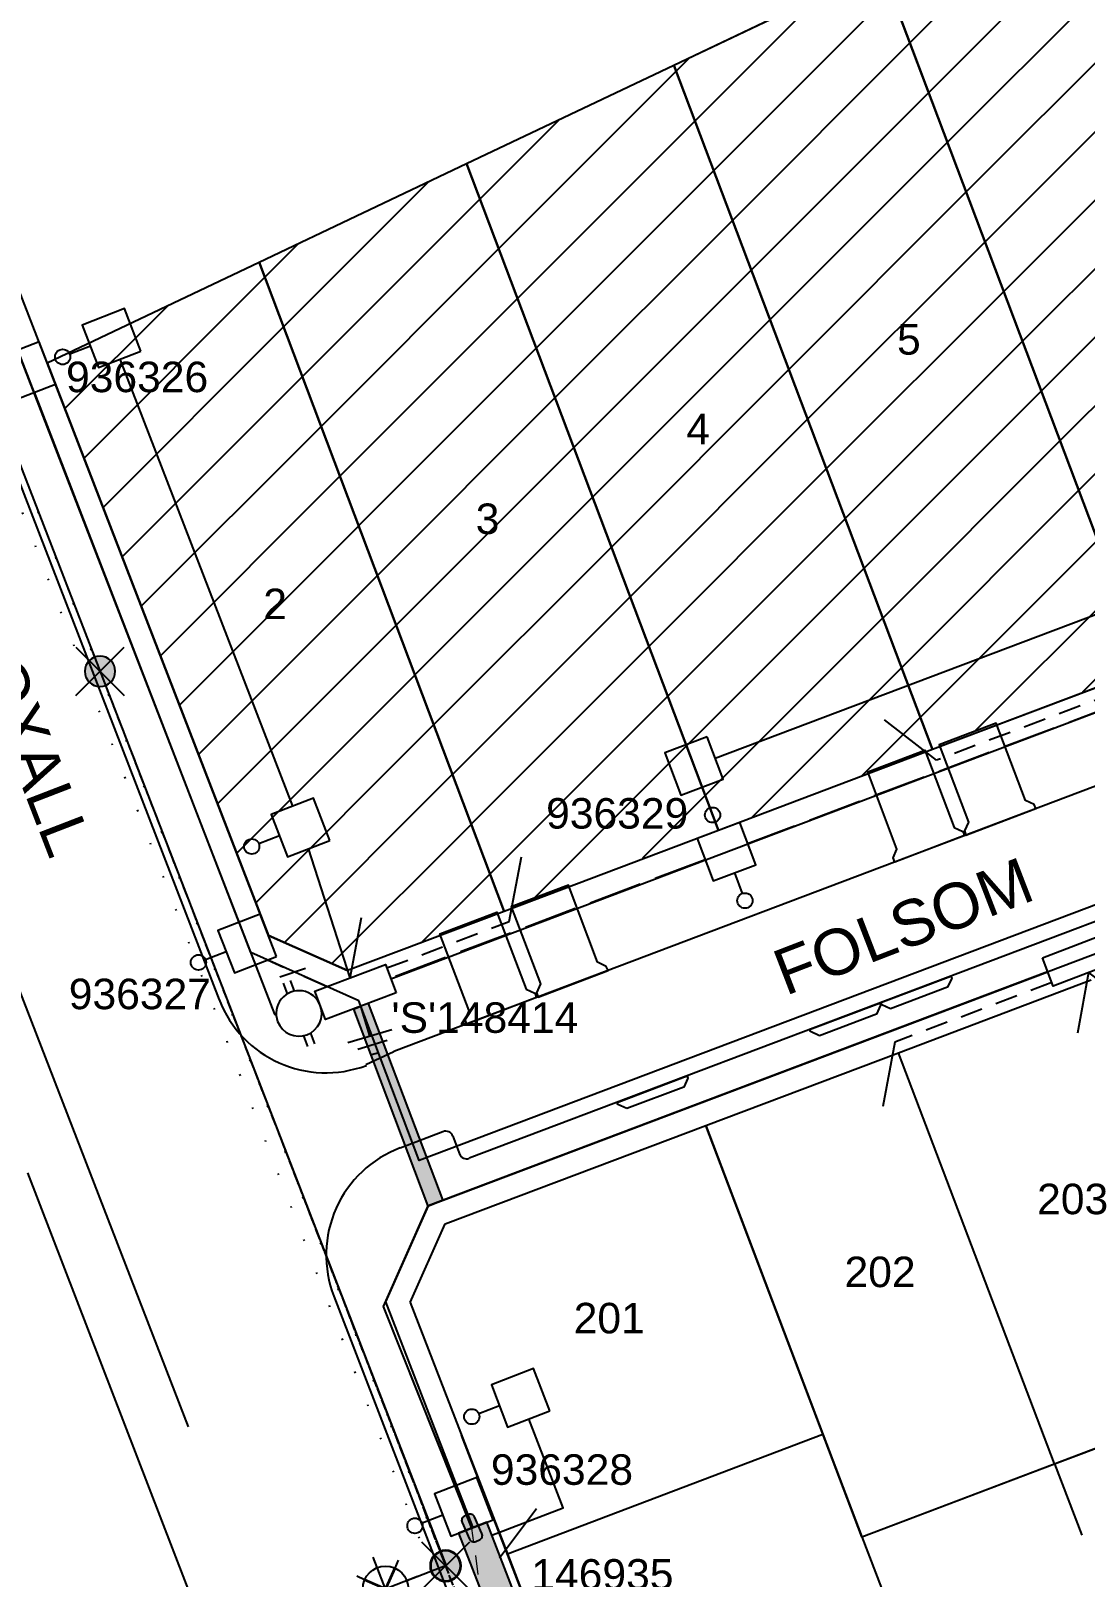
# Model space of a CAD drawing. Header units: metres. Extents: x 310835 to 311433, y 6270349 to 6270744.
# Drawn here: x 310911.2 to 310980.3, y 6270471.6 to 6270572.9 of the extents above; entities that cross this region are included whole.
import ezdxf
from ezdxf.enums import TextEntityAlignment as Align

# ---------------------------------------------------------------- set-up
doc = ezdxf.new("R2010")
doc.units = ezdxf.units.M
doc.header["$LTSCALE"] = 0.7
for name, pattern in [('Cable Exist OH', [1, 1, 0]), ('Cable Exist UG', [8.2, 4, -1.2, 1.8, -1.2]), ('Dash', [5, 3, -2]), ('DOT', [6.35, 0, -6.35]), ('IE Trench LV', [6.5, 5, -1.5])]:
    doc.linetypes.add(name, pattern=pattern)
doc.layers.get('0').update_dxf_attribs({"color": 6})
for name, color, linetype in [('_User Miscellaneous1', 3, 'Continuous'), ('_User Miscellaneous11', 7, 'Continuous'), ('_User Miscellaneous4', 7, 'Continuous'), ('_User Miscellaneous6', 7, 'Continuous'), ('_User Miscellaneous7', 150, 'Continuous'), ('_User Miscellaneous8', 7, 'Continuous'), ('_User_HV_Exist', 7, 'Continuous'), ('_User_LV_Exist', 7, 'Continuous'), ('Cadastre Developer_SP_NEW', 4, 'Continuous'), ('Cadastre Land Parcels_SP_EXT', 4, 'Continuous'), ('Cadastre Roads_SP_EXT', 4, 'Continuous'), ('Cadastre Roads_SP_NEW', 8, 'Continuous'), ('Duct_SP_NEW', 2, 'Continuous'), ('Equip_LV_NEW', 5, 'Continuous'), ('Equip_SP_HV_NEW', 7, 'Continuous'), ('Equip_SP_SL_EXT', 70, 'Continuous'), ('Mains_HV_NEW_U72', 2, 'Continuous'), ('Mains_LV_NEW_R6', 2, 'Continuous'), ('Mains_LV_NEW_T84', 2, 'Continuous'), ('Mains_SL_EXT', 70, 'Continuous'), ('OH_Details_SP_MISC', 6, 'Continuous'), ('Services_SP_NEW_UG', 2, 'Continuous'), ('SupportsUG_SP_LV_EXT', 7, 'Continuous'), ('SupportsUG_SP_LV_NEW', 2, 'Continuous'), ('SupportsUG_SP_LV_SL_NEW', 2, 'Continuous'), ('Trench_SP_NEW', 2, 'Continuous')]:
    doc.layers.add(name, color=color, linetype=linetype)
doc.layers.add('_User Miscellaneous12', color=7, linetype='Continuous', lineweight=35)
doc.layers.add('_User Miscellaneous5', color=7, linetype='Continuous', lineweight=35)
doc.layers.add('_User Notes', color=7, linetype='Continuous', plot=False)
doc.layers.add('Features_HIDE', color=1, linetype='Continuous', plot=False)
doc.styles.add('ARIAL', font='arial.ttf', dxfattribs={"height": 2})
doc.styles.add('iecARIAL', font='arial.ttf', dxfattribs={"height": 2})
doc.styles.add('POLE_LABEL', font='arial.ttf')
doc.styles.add('SL_LABEL', font='arial.ttf')
doc.styles.get("Standard").update_dxf_attribs({"font": 'arial.ttf'})
doc.styles.add('style1', font='iso3098b.shx')
doc.linetypes.add('Cable New UG', pattern='A,8,-1,["x",style1,S=3.5,R=0,X=0.35,Y=-1],-3.5', length=12.5)
doc.linetypes.add('Cable Z', pattern='A,8,-1,["Z",Standard,S=2.5,R=0,X=0.35,Y=-1.25],-3.5', length=12.5)
doc.linetypes.add('IE Trench HV', pattern='A,8,-2,["/",style1,S=2.5,R=0,X=0.1,Y=-1],-4.5', length=14.5)

# ---------------------------------------------------------------- blocks, each defined once
blk = doc.blocks.new('*U35')
at = {"lineweight": -3}
blk.add_lwpolyline([(-2.48, 2.49), (2.47, 2.49), (2.47, 0.51), (-2.48, 0.51)], close=True, dxfattribs=at)
for tag, flags, p in [('STREET_CODE', 9, (1.5, 3.5)), ('OWNED_BY', 9, (1.5, 3.3)), ('OPERATED_BY', 9, (1.5, 3.1)), ('STATE', 9, (1.5, 2.7)), ('SUPPORT_TYPE', 9, (1.5, 2.5)), ('MAINTAINED_BY', 9, (1.5, 2.9)), ('USAGE', 9, (1.5, 2.3)), ('LEGEND', 9, (1.5, 2.1)), ('SUBURB', 9, (1.5, 1.7)), ('STREETNAME', 9, (1.5, 1.5)), ('PARENT', 9, (1.5, 1.9)), ('LOCATION', 9, (1.5, 1.3)), ('NOTES', 9, (1.5, 1.1)), ('Z', 1, (1.5, 0.9))]:
    blk.add_attdef(tag, text='', height=0.2, dxfattribs=dict(flags=flags)).set_placement(p, align=Align.MIDDLE_LEFT)
at = {"layer": '_User Miscellaneous4', "style": 'ARIAL', "flags": 8}
blk.add_attdef('ASSET_NUM', text='', height=2, dxfattribs=at).set_placement((2, 5.5), align=Align.MIDDLE_LEFT)
blk = doc.blocks.new('*U41')
at = {"layer": 'Services_SP_NEW_UG', "color": 2, "flags": 128}
blk.add_lwpolyline([(11.09, 0.16), (13.03, 4.01)], dxfattribs=at)
at = {"layer": 'Services_SP_NEW_UG', "color": 2, "linetype": 'Dash', "ltscale": 0.7, "flags": 128}
blk.add_lwpolyline([(2.53, -0.55), (11.09, 0.16)], dxfattribs=at)
blk = doc.blocks.new('*U43')
at = {"layer": 'Services_SP_NEW_UG', "color": 2, "flags": 128}
blk.add_lwpolyline([(-15, -0.75), (-17.25, 2.93)], dxfattribs=at)
at = {"layer": 'Services_SP_NEW_UG', "color": 2, "linetype": 'Dash', "ltscale": 0.7, "flags": 128}
blk.add_lwpolyline([(-2.47, -0.75), (-15, -0.75)], dxfattribs=at)
blk = doc.blocks.new('A$C1B2C29DD')
at = {"layer": 'Services_SP_NEW_UG', "color": 2, "flags": 128}
for points in [[(0, 0), (-2.1, 3.44)], [(0, 0), (2.1, 3.44)]]:
    blk.add_lwpolyline(points, dxfattribs=at)
blk = doc.blocks.new('*U47')
at = {"layer": 'Services_SP_NEW_UG', "color": 2, "flags": 128}
blk.add_lwpolyline([(13.47, -0.75), (15.71, 2.93)], dxfattribs=at)
at = {"layer": 'Services_SP_NEW_UG', "color": 2, "linetype": 'Dash', "ltscale": 0.7, "flags": 128}
blk.add_lwpolyline([(2.47, -0.75), (13.47, -0.75)], dxfattribs=at)
blk = doc.blocks.new('*U36')
at = {"layer": '_User Miscellaneous7', "lineweight": -3}
blk.add_lwpolyline([(0, -3.03), (0, -1.58)], dxfattribs=at)
blk.add_lwpolyline([(-1.49, -6), (1.49, -6), (1.49, -3.03), (-1.49, -3.03)], close=True, dxfattribs=at)
blk.add_circle((0, -1.08), 0.5, dxfattribs=at)
at = {"layer": '_User Miscellaneous8', "color": 2, "lineweight": -3}
blk.add_lwpolyline([(-1.49, 0), (1.49, 0), (1.49, 2.97), (-1.49, 2.97)], close=True, dxfattribs=at)
at = {"style": 'POLE_LABEL', "flags": 9}
blk.add_attdef('STRUCTURE_PLANT_NUMBER', text='', height=0.2, dxfattribs=at).set_placement((1.64, 1.73), align=Align.MIDDLE_LEFT)
for tag, flags, p in [('STREET_CODE', 9, (1.64, 1.49)), ('OWNED_BY', 9, (1.64, 1.09)), ('COLUMN_TYPE', 9, (1.64, 1.29)), ('OPERATED_BY', 9, (1.64, 0.89)), ('STATE', 9, (1.64, 0.49)), ('MAINTAINED_BY', 9, (1.64, 0.69)), ('USAGE', 9, (1.64, 0.29)), ('LEGEND', 9, (1.64, 0.09)), ('SUBURB', 9, (1.64, -0.31)), ('STREETNAME', 9, (1.64, -0.51)), ('PARENT', 9, (1.64, -0.11)), ('LOCATION', 9, (1.64, -0.71)), ('NOTES', 9, (1.64, -0.91)), ('LABEL_ALIGNMENT', 9, (1.64, -1.11)), ('Z', 1, (1.64, -1.31))]:
    blk.add_attdef(tag, text='', height=0.2, dxfattribs=dict(flags=flags)).set_placement(p, align=Align.MIDDLE_LEFT)
at = {"layer": '_User Miscellaneous5', "style": 'ARIAL', "flags": 8}
blk.add_attdef('ASSET_NUM', text='', height=2, dxfattribs=at).set_placement((2, 3.49), align=Align.MIDDLE_LEFT)
blk = doc.blocks.new('*U49')
at = {"layer": '_User Miscellaneous8', "color": 2}
blk.add_line((0, 0), (0, 1.45), dxfattribs=at)
blk.add_circle((0, 1.95), 0.5, dxfattribs=at)
for tag, p, flags in [('Z', (0, 0), 1), ('OPERATED_BY', (0, -9.61), 9)]:
    blk.add_attdef(tag, p, '', height=0.2, dxfattribs=dict(flags=flags))
at = {"style": 'SL_LABEL', "flags": 9}
blk.add_attdef('STREET_CODE', text='', height=0.2, dxfattribs=at).set_placement((0, -0.2), align=Align.MIDDLE_LEFT)
at = {"flags": 9}
for tag, p in [('CONSTRUCTED_VOLTAGE', (0, -0.4)), ('CONTROL_TYPE', (0, -0.6)), ('LANTERN_PURPOSE', (0, -0.8)), ('LANTERN_TYPE', (0, -1)), ('OPERATING_VOLTAGE', (0, -1.4)), ('ORIENTATION', (0, -1.6)), ('OWNED_BY', (0, -1.8)), ('STATE', (0, -2)), ('NO_PHASES', (0, -1.2)), ('CEXIST', (0, -2.4)), ('CNEW', (0, -2.6)), ('CNUMBER', (0, -2.8)), ('CREMOVE', (0, -3)), ('USAGE', (0, -2.2)), ('CREPLACE', (0, -3.2)), ('LKINGHEIGHT', (0, -3.4)), ('LBRACKET', (0, -3.6)), ('LBRACKETVOCAB', (0, -3.8)), ('LCATEGORY', (0, -4)), ('LCHARGE1', (0, -4.2)), ('LCHARGE1PERCENT', (0, -4.4)), ('LCHARGE2', (0, -4.6)), ('LCHARGE2PERCENT', (0, -4.8)), ('LCHARGE3', (0, -5)), ('LCHARGE3PERCENT', (0, -5.2)), ('LEXIST', (0, -5.4)), ('LLAMP', (0, -5.6)), ('LLAMPVOCAB', (0, -5.8)), ('LMAST', (0, -6)), ('LMASTVOCAB', (0, -6.2)), ('LNEW', (0, -6.4)), ('LANTNUMBER', (0, -6.6)), ('LOUTREACH', (0, -7)), ('LOUTREACHVOCAB', (0, -7.2)), ('LRATECODE', (0, -7.4)), ('LREMOVE', (0, -7.6)), ('LREPLACE', (0, -7.8)), ('LTYPE', (0, -8)), ('LTYPEVOCAB', (0, -8.2)), ('SUBURB', (0, -8.6)), ('STREETNAME', (0, -8.8)), ('LEGEND', (0, -8.4)), ('LOCATION', (0, -9)), ('NOTES', (0, -9.2)), ('MAINTAINED_BY', (0, -9.86))]:
    blk.add_attdef(tag, text='', height=0.2, dxfattribs=at).set_placement(p, align=Align.MIDDLE_LEFT)
at = {"layer": '_User Notes', "style": 'SL_LABEL', "flags": 8}
blk.add_attdef('ASSET_NUM', text='', height=2.5, dxfattribs=at).set_placement((2, 2), align=Align.MIDDLE_LEFT)
at = {"layer": '_User Notes', "flags": 8}
blk.add_attdef('LNUMBER', text='', height=2.5, dxfattribs=at).set_placement((1.2, -2.8), align=Align.MIDDLE_LEFT)
blk = doc.blocks.new('*U61')
at = {"layer": '_User Miscellaneous7', "lineweight": -3}
blk.add_lwpolyline([(5.83, -3.03), (5.83, -1.58)], dxfattribs=at)
blk.add_lwpolyline([(4.35, -6), (7.32, -6), (7.32, -3.03), (4.35, -3.03)], close=True, dxfattribs=at)
blk.add_circle((5.83, -1.08), 0.5, dxfattribs=at)
at = {"layer": '_User Miscellaneous8', "color": 2, "lineweight": -3}
blk.add_lwpolyline([(-1.49, 0), (1.49, 0), (1.49, 2.97), (-1.49, 2.97)], close=True, dxfattribs=at)
at = {"style": 'POLE_LABEL', "flags": 9}
blk.add_attdef('STRUCTURE_PLANT_NUMBER', text='', height=0.2, dxfattribs=at).set_placement((1.64, 1.73), align=Align.MIDDLE_LEFT)
for tag, flags, p in [('STREET_CODE', 9, (1.64, 1.49)), ('OWNED_BY', 9, (1.64, 1.09)), ('COLUMN_TYPE', 9, (1.64, 1.29)), ('OPERATED_BY', 9, (1.64, 0.89)), ('STATE', 9, (1.64, 0.49)), ('MAINTAINED_BY', 9, (1.64, 0.69)), ('USAGE', 9, (1.64, 0.29)), ('LEGEND', 9, (1.64, 0.09)), ('SUBURB', 9, (1.64, -0.31)), ('STREETNAME', 9, (1.64, -0.51)), ('PARENT', 9, (1.64, -0.11)), ('LOCATION', 9, (1.64, -0.71)), ('NOTES', 9, (1.64, -0.91)), ('LABEL_ALIGNMENT', 9, (1.64, -1.11)), ('Z', 1, (1.64, -1.31))]:
    blk.add_attdef(tag, text='', height=0.2, dxfattribs=dict(flags=flags)).set_placement(p, align=Align.MIDDLE_LEFT)
at = {"layer": '_User Miscellaneous5', "style": 'ARIAL', "flags": 8}
blk.add_attdef('ASSET_NUM', text='', height=2, dxfattribs=at).set_placement((2, 3.49), align=Align.MIDDLE_LEFT)
blk = doc.blocks.new('*U85')
at = {"layer": '_User Miscellaneous7', "lineweight": -3}
blk.add_lwpolyline([(5.33, -3.08), (5.33, -1.63)], dxfattribs=at)
blk.add_lwpolyline([(3.84, -6.05), (6.81, -6.05), (6.81, -3.08), (3.84, -3.08)], close=True, dxfattribs=at)
blk.add_circle((5.33, -1.13), 0.5, dxfattribs=at)
at = {"layer": '_User Miscellaneous8', "color": 2, "lineweight": -3}
blk.add_lwpolyline([(-1.49, 0), (1.49, 0), (1.49, 2.97), (-1.49, 2.97)], close=True, dxfattribs=at)
at = {"style": 'POLE_LABEL', "flags": 9}
blk.add_attdef('STRUCTURE_PLANT_NUMBER', text='', height=0.2, dxfattribs=at).set_placement((1.64, 1.73), align=Align.MIDDLE_LEFT)
for tag, flags, p in [('STREET_CODE', 9, (1.64, 1.49)), ('OWNED_BY', 9, (1.64, 1.09)), ('COLUMN_TYPE', 9, (1.64, 1.29)), ('OPERATED_BY', 9, (1.64, 0.89)), ('STATE', 9, (1.64, 0.49)), ('MAINTAINED_BY', 9, (1.64, 0.69)), ('USAGE', 9, (1.64, 0.29)), ('LEGEND', 9, (1.64, 0.09)), ('SUBURB', 9, (1.64, -0.31)), ('STREETNAME', 9, (1.64, -0.51)), ('PARENT', 9, (1.64, -0.11)), ('LOCATION', 9, (1.64, -0.71)), ('NOTES', 9, (1.64, -0.91)), ('LABEL_ALIGNMENT', 9, (1.64, -1.11)), ('Z', 1, (1.64, -1.31))]:
    blk.add_attdef(tag, text='', height=0.2, dxfattribs=dict(flags=flags)).set_placement(p, align=Align.MIDDLE_LEFT)
at = {"layer": '_User Miscellaneous5', "style": 'ARIAL', "flags": 8}
blk.add_attdef('ASSET_NUM', text='', height=2, dxfattribs=at).set_placement((2, 3.49), align=Align.MIDDLE_LEFT)
blk = doc.blocks.new('*U138')
blk.add_wipeout([(-2.8, 0.72), (-2.89, 0.56), (-2.96, 0.38), (-3, 0.2), (-3.03, 0.02), (-3.03, -0.17), (-3.01, -0.36), (-2.96, -0.54), (-2.89, -0.71), (-2.8, -0.88), (-2.69, -1.03), (-2.56, -1.17), (-2.42, -1.29), (-2.26, -1.39), (-2.09, -1.47), (-1.91, -1.53), (-1.73, -1.56), (-1.54, -1.58), (-1.36, -1.57), (-1.17, -1.53), (-0.99, -1.47), (-0.82, -1.4), (-0.66, -1.3), (-0.52, -1.18), (-0.39, -1.04), (-0.28, -0.89), (-0.19, -0.72), (-0.12, -0.55), (-0.07, -0.37), (-0.05, -0.18), (-0.05, 0.01), (-0.07, 0.19), (-0.12, 0.37), (-0.18, 0.55), (-0.27, 0.71), (-0.38, 0.86), (-0.51, 1), (-0.66, 1.12), (-0.81, 1.22), (-0.98, 1.3), (-1.16, 1.36), (-1.35, 1.4), (-1.53, 1.41), (-1.72, 1.4), (-1.9, 1.37), (-2.08, 1.31), (-2.25, 1.23), (-2.41, 1.13), (-2.56, 1.01), (-2.69, 0.87)])
for p, q in [((-1.94, 1.36), (-2.02, 2.1)), ((-1.44, 1.41), (-1.52, 2.15)), ((-1.63, -1.57), (-1.55, -2.32)), ((-1.14, -1.52), (-1.06, -2.27))]:
    blk.add_line(p, q)
blk.add_lwpolyline([(-0.05, 0.07, 1), (-3.02, -0.24, 1)], format="xyb", close=True)
for tag, p, flags in [('ORIENTATION', (0, 0), 9), ('Z', (0, 0), 1), ('USAGE', (0, -0.2), 9), ('NOTES', (0, -0.4), 9)]:
    blk.add_attdef(tag, p, '', height=0.2, dxfattribs=dict(flags=flags))
blk = doc.blocks.new('Earth')
for p, q in [((0, -2.04), (0, 0)), ((-1.5, -2.04), (1.5, -2.04)), ((-1, -2.64), (1, -2.64)), ((-0.25, -3.24), (0.25, -3.24))]:
    blk.add_line(p, q)
blk = doc.blocks.new('HV_STJ_NEW')
blk.add_hatch(color=256).paths.add_polyline_path([(0.91, 0.13, 0.414214), (0.59, 0.45), (-0.59, 0.45, 0.414214), (-0.91, 0.13), (-0.91, -0.13, 0.414214), (-0.59, -0.45), (0.59, -0.45, 0.414214), (0.91, -0.13)])
blk.add_lwpolyline([(-0.91, 0.13), (-0.91, -0.13, 0.414214), (-0.59, -0.45), (0.59, -0.45, 0.414214), (0.91, -0.13), (0.91, 0.13, 0.414214), (0.59, 0.45), (-0.59, 0.45, 0.414214)], format="xyb", close=True)
for tag, flags, p in [('ORIENTATION', 9, (1.5, 0)), ('OWNED_BY', 9, (1.5, -0.8)), ('OPERATED_BY', 9, (1.5, -1)), ('USAGE', 9, (1.5, -0.2)), ('LEGEND', 9, (1.5, -0.4)), ('NOTES', 9, (1.5, -0.6)), ('TYPE', 9, (1.5, -1.4)), ('OPERATING_VOLTAGE', 9, (1.5, -1.6)), ('CONSTRUCTED_VOLTAGE', 9, (1.5, -1.8)), ('MAINTAINED_BY', 9, (1.5, -1.2)), ('NUMBER_OF_PHASES', 9, (1.5, -2)), ('Z', 1, (1.5, -2.2))]:
    blk.add_attdef(tag, text='', height=0.2, dxfattribs=dict(flags=flags)).set_placement(p, align=Align.MIDDLE_LEFT)
blk = doc.blocks.new('POLE_DEL')
h = blk.add_hatch(color=256)
edge = h.paths.add_edge_path()
edge.add_arc((0, 0), 1, 180, 360)
edge.add_arc((0, 0), 1, 0, 180)
blk.add_lwpolyline([(-1, 0, 1), (1, 0, 1)], format="xyb", close=True)
at = {"layer": '_User Miscellaneous11', "color": 2}
for p, q in [((-1.58, 1.58), (1.58, -1.58)), ((-1.58, -1.58), (1.58, 1.58))]:
    blk.add_line(p, q, dxfattribs=at)
for tag, height, flags, p in [('pNumber', 2.5, 8, (0, 2.07)), ('OWNED_BY', 0.2, 9, (0, -0.4)), ('SPECIAL_USE', 0.2, 9, (0, -0.6)), ('STATE', 0.2, 9, (0, -0.8)), ('USAGE', 0.2, 9, (0, -1)), ('cLV', 0.2, 9, (0, -1.2)), ('cHV', 0.2, 9, (0, -1.8)), ('hDepth', 0.2, 9, (0, -1.4)), ('hDia', 0.2, 9, (0, -1.6)), ('LBRACKET', 0.2, 9, (0, -2)), ('LExisting', 0.2, 9, (0, -2.2)), ('LANTNUMBER', 0.2, 9, (0, -2.4)), ('LOther', 0.2, 9, (0, -2.6)), ('LRemove', 0.2, 9, (0, -2.8)), ('LEGEND', 0.2, 9, (0, -3)), ('cLinedev', 0.2, 9, (0, -3.2)), ('pExisting', 0.2, 9, (0, -3.4)), ('PFNUMBER', 0.2, 9, (0, -3.6)), ('NEWPFNUMBER', 0.2, 9, (0, -3.8)), ('pFooting', 0.2, 9, (0, -4)), ('pNew', 0.2, 9, (0, -4.2)), ('pRelocate', 0.2, 9, (0, -4.6)), ('pRemove', 0.2, 9, (0, -4.8)), ('pReplace', 0.2, 9, (0, -5)), ('cspan', 0.2, 9, (0, -5.6)), ('SUBURB', 0.2, 9, (0, -5.8)), ('STREETNAME', 0.2, 9, (0, -6)), ('pStay', 0.2, 9, (0, -5.2)), ('pType', 0.2, 9, (0, -5.4)), ('LOCATION', 0.2, 9, (0, -6.2)), ('NOTES', 0.2, 9, (0, -6.4))]:
    blk.add_attdef(tag, text='', height=height, dxfattribs=dict(flags=flags)).set_placement(p, align=Align.MIDDLE_LEFT)
at = {"flags": 1}
blk.add_attdef('Z', (0, 0), '', height=0.2, dxfattribs=at)
at = {"style": 'POLE_LABEL', "flags": 9}
blk.add_attdef('STREET_CODE', text='', height=0.2, dxfattribs=at).set_placement((0, -0.2), align=Align.MIDDLE_LEFT)
at = {"layer": 'Features_HIDE', "style": 'POLE_LABEL', "flags": 8}
blk.add_attdef('ASSET_NUM', text='', height=2.5, dxfattribs=at).set_placement((2, 2), align=Align.MIDDLE_LEFT)
blk = doc.blocks.new('PILLAR_EXT')
blk.add_hatch(color=256).paths.add_polyline_path([(-2.475, 2.49), (-2.475, 0.51), (2.475, 0.51), (2.475, 2.49)])
blk.add_lwpolyline([(-2.475, 0.51), (2.475, 0.51), (2.475, 2.49), (-2.475, 2.49)], close=True)
for tag, p, flags in [('OWNED_BY', (0, 1.3), 9), ('STATE', (0, 1.1), 9), ('SUPPORT_TYPE', (0, 0.9), 9), ('USAGE', (0, 0.7), 9), ('LEGEND', (0, 0.5), 9), ('LOCATION', (0, 0.3), 9), ('NOTES', (0, 0.1), 9), ('PARENT', (0, -0.1), 9), ('STREETNAME', (0, -0.3), 9), ('SUBURB', (0, -0.5), 1)]:
    blk.add_attdef(tag, p, '', height=0.2, dxfattribs=dict(flags=flags))
at = {"layer": '_User Miscellaneous6', "style": 'ARIAL', "flags": 8}
blk.add_attdef('ASSET_NUM', text='', height=2, dxfattribs=at).set_placement((1.5, 7.5), align=Align.TOP_LEFT)
blk = doc.blocks.new('*U172')
for p, q in [((0, 1.97), (0, 6.47)), ((-1.06, 5.28), (-1.46, 5.68)), ((1.06, 5.28), (1.46, 5.68)), ((-2.25, 4.22), (2.25, 4.22)), ((-1.46, 2.76), (-1.06, 3.16)), ((1.46, 2.76), (1.06, 3.16)), ((0, 0), (0, 2.72)), ((0, 0), (0, 0))]:
    blk.add_line(p, q)
blk.add_circle((0, 4.22), 1.5)
at = {"layer": '_User Miscellaneous12'}
for p, q in [((1.06, 3.16), (-1.06, 5.28)), ((-1.06, 3.16), (1.06, 5.28))]:
    blk.add_line(p, q, dxfattribs=at)
at = {"style": 'iecARIAL', "flags": 8}
blk.add_attdef('ASSET_NUM', (1.5, 1.5), '', height=2.5, dxfattribs=at)
for tag, p, height, flags in [('CONSTRUCTED_VOLTAGE', (0, -0.2), 0.2, 9), ('CONTROL_TYPE', (0, -0.4), 0.2, 9), ('OPERATING_VOLTAGE', (0, -1.2), 0.2, 9), ('LANTERN_PURPOSE', (0, -0.6), 0.2, 9), ('LANTERN_TYPE', (0, -0.8), 0.2, 9), ('NO_PHASES', (0, -1), 0.2, 9), ('LNUMBER', (1.2, -2.8), 2.5, 8), ('ORIENTATION', (0, -1.4), 0.2, 9), ('OWNED_BY', (0, -1.6), 0.2, 9), ('STATE', (0, -1.8), 0.2, 9), ('CEXIST', (0, -2.2), 0.2, 9), ('USAGE', (0, -2), 0.2, 9), ('CNEW', (0, -2.4), 0.2, 9), ('CNUMBER', (0, -2.6), 0.2, 9), ('CREMOVE', (0, -2.8), 0.2, 9), ('CREPLACE', (0, -3), 0.2, 9), ('LKINGHEIGHT', (0, -3.2), 0.2, 9), ('LBRACKET', (0, -3.4), 0.2, 9), ('LBRACKETVOCAB', (0, -3.6), 0.2, 9), ('LCATEGORY', (0, -3.8), 0.2, 9), ('LCHARGE1', (0, -4), 0.2, 9), ('LCHARGE1PERCENT', (0, -4.2), 0.2, 9), ('LCHARGE2', (0, -4.4), 0.2, 9), ('LCHARGE2PERCENT', (0, -4.6), 0.2, 9), ('LCHARGE3', (0, -4.8), 0.2, 9), ('LCHARGE3PERCENT', (0, -5), 0.2, 9), ('LEXIST', (0, -5.2), 0.2, 9), ('LLAMP', (0, -5.4), 0.2, 9), ('LLAMPVOCAB', (0, -5.6), 0.2, 9), ('LMAST', (0, -5.8), 0.2, 9), ('LMASTVOCAB', (0, -6), 0.2, 9), ('LNEW', (0, -6.2), 0.2, 9), ('LANTNUMBER', (0, -6.4), 0.2, 9), ('LOUTREACH', (0, -6.8), 0.2, 9), ('LOUTREACHVOCAB', (0, -7), 0.2, 9), ('LRATECODE', (0, -7.2), 0.2, 9), ('LREMOVE', (0, -7.4), 0.2, 9), ('LREPLACE', (0, -7.6), 0.2, 9), ('LTYPE', (0, -7.8), 0.2, 9), ('LTYPEVOCAB', (0, -8), 0.2, 9), ('LEGEND', (0, -8.2), 0.2, 9), ('STREETNAME', (0, -8.8), 0.2, 9), ('SUBURB', (0, -9), 0.2, 1), ('LOCATION', (0, -8.4), 0.2, 9), ('NOTES', (0, -8.6), 0.2, 9)]:
    blk.add_attdef(tag, p, '', height=height, dxfattribs=dict(flags=flags))

msp = doc.modelspace()

# ---------------------------------------------------------------- hatches: boundary and pattern name
at = {"layer": '_User Miscellaneous1'}
h = msp.add_hatch(dxfattribs=at)
h.set_pattern_fill('ANSI31', color=256)
h.paths.add_polyline_path([(310980.54, 6270583.6), (310966.95, 6270577.14), (310984.34, 6270531.1), (310994.19, 6270534.82), (310994.14, 6270534.95), (310998.32, 6270536.53)])
h.paths.add_polyline_path([(310981.1, 6270552.35), (311004.32, 6270552.35), (311004.32, 6270557.01), (310981.1, 6270557.01)], flags=24)
h.paths.add_polyline_path([(310995.12, 6270562.96), (310997.66, 6270562.96), (310997.66, 6270565.92), (310995.12, 6270565.92)], flags=24)
h.paths.add_polyline_path([(310981.29, 6270557.02), (310983.87, 6270557.02), (310983.87, 6270560.09), (310981.29, 6270560.09)], flags=24)
h = msp.add_hatch(dxfattribs=at)
h.set_pattern_fill('ANSI31', color=256)
h.paths.add_polyline_path([(310966.95, 6270577.14), (310953.35, 6270570.67), (310970.31, 6270525.8), (310970.8, 6270525.98), (310970.76, 6270526.11), (310974.5, 6270527.53), (310984.34, 6270531.1)])
h.paths.add_polyline_path([(310953.68, 6270545.31), (310956.23, 6270545.31), (310956.23, 6270548.31), (310953.68, 6270548.31)], flags=24)
h.paths.add_polyline_path([(310967.49, 6270551.15), (310970.05, 6270551.15), (310970.05, 6270554.16), (310967.49, 6270554.16)], flags=24)
h.paths.add_polyline_path([(310981.29, 6270557.02), (310983.87, 6270557.02), (310983.87, 6270560.09), (310981.29, 6270560.09)], flags=24)
h = msp.add_hatch(dxfattribs=at)
h.set_pattern_fill('ANSI31', color=256)
h.paths.add_polyline_path([(310953.35, 6270570.67), (310939.76, 6270564.21), (310956.28, 6270520.5), (310966.13, 6270524.22), (310966.08, 6270524.34), (310970.26, 6270525.92)])
h.paths.add_polyline_path([(310944.59, 6270519.51), (310954.9, 6270519.51), (310954.9, 6270523.64), (310944.59, 6270523.64)], flags=24)
h.paths.add_polyline_path([(310939.85, 6270539.38), (310942.43, 6270539.38), (310942.43, 6270542.45), (310939.85, 6270542.45)], flags=24)
h.paths.add_polyline_path([(310953.68, 6270545.31), (310956.23, 6270545.31), (310956.23, 6270548.31), (310953.68, 6270548.31)], flags=24)
h.paths.add_polyline_path([(310967.49, 6270551.15), (310970.05, 6270551.15), (310970.05, 6270554.16), (310967.49, 6270554.16)], flags=24)
h = msp.add_hatch(dxfattribs=at)
h.set_pattern_fill('ANSI31', color=256)
h.paths.add_polyline_path([(310939.76, 6270564.21), (310926.16, 6270557.75), (310942.24, 6270515.19), (310942.72, 6270515.38), (310942.73, 6270515.41), (310942.69, 6270515.5), (310946.44, 6270516.92), (310956.28, 6270520.5)])
h.paths.add_polyline_path([(310925.93, 6270533.85), (310928.48, 6270533.85), (310928.48, 6270536.86), (310925.93, 6270536.86)], flags=24)
h.paths.add_polyline_path([(310944.59, 6270519.51), (310954.9, 6270519.51), (310954.9, 6270523.64), (310944.59, 6270523.64)], flags=24)
h.paths.add_polyline_path([(310939.85, 6270539.38), (310942.43, 6270539.38), (310942.43, 6270542.45), (310939.85, 6270542.45)], flags=24)
h.paths.add_polyline_path([(310953.68, 6270545.31), (310956.23, 6270545.31), (310956.23, 6270548.31), (310953.68, 6270548.31)], flags=24)
h = msp.add_hatch(dxfattribs=at)
h.set_pattern_fill('ANSI31', color=256)
h.paths.add_polyline_path([(310926.16, 6270557.75), (310912.27, 6270551.15), (310926.77, 6270513.62), (310931.95, 6270511.31), (310938.06, 6270513.61), (310938.02, 6270513.73), (310942.2, 6270515.31)])
h.paths.add_polyline_path([(310925.93, 6270533.85), (310928.48, 6270533.85), (310928.48, 6270536.86), (310925.93, 6270536.86)], flags=24)
h.paths.add_polyline_path([(310939.85, 6270539.38), (310942.43, 6270539.38), (310942.43, 6270542.45), (310939.85, 6270542.45)], flags=24)
at = {"layer": '_User Miscellaneous11'}
h = msp.add_hatch(color=256, dxfattribs=at)
h.dxf.hatch_style = 1
h.paths.add_polyline_path([(310933.32, 6270509.16), (310932.35, 6270508.79), (310937.23, 6270495.87), (310938.2, 6270496.24)])

# ---------------------------------------------------------------- linework, layer by layer
at = {"layer": '_User Miscellaneous11', "color": 7, "linetype": 'DOT', "ltscale": 0.5, "elevation": 68.9, "flags": 128}
msp.add_lwpolyline([(310937.51, 6270471.93), (310888.93, 6270597.45)], dxfattribs=at)
at = {"layer": '_User_HV_Exist', "color": 7, "linetype": 'DOT', "lineweight": 0, "ltscale": 0.7, "flags": 128}
msp.add_lwpolyline([(310938.3, 6270472.39), (310890.62, 6270595.79)], dxfattribs=at)
at = {"layer": '_User_HV_Exist', "color": 7, "linetype": 'Cable Exist UG', "lineweight": 0, "flags": 128}
msp.add_lwpolyline([(310941.02, 6270468.12), (310940.12, 6270474.77)], dxfattribs=at)
at = {"layer": 'Cadastre Developer_SP_NEW'}
for p, q in [((310953.35, 6270570.67), (310966.95, 6270577.14)), ((310939.76, 6270564.21), (310953.35, 6270570.67)), ((310970.31, 6270525.8), (310953.35, 6270570.67)), ((310926.16, 6270557.75), (310939.76, 6270564.21)), ((310956.28, 6270520.5), (310939.76, 6270564.21)), ((310912.27, 6270551.15), (310926.16, 6270557.75)), ((310942.24, 6270515.19), (310926.16, 6270557.75)), ((310912.27, 6270551.15), (310926.77, 6270513.62)), ((310970.31, 6270525.8), (310956.28, 6270520.5)), ((310956.28, 6270520.5), (310942.24, 6270515.19)), ((310942.24, 6270515.19), (310931.95, 6270511.31)), ((310926.77, 6270513.62), (310931.95, 6270511.31)), ((310926.77, 6270513.62), (310931.95, 6270511.31)), ((310955.46, 6270501.16), (310968.09, 6270505.93)), ((310978.31, 6270478.97), (310968.09, 6270505.93)), ((310965.68, 6270474.19), (311041.43, 6270502.89)), ((310938.37, 6270494.7), (310955.46, 6270501.16)), ((310955.46, 6270501.16), (310963.13, 6270480.92)), ((310965.68, 6270474.19), (310955.46, 6270501.16)), ((310936.07, 6270489.56), (310938.37, 6270494.7)), ((310936.07, 6270489.56), (310942.44, 6270473.08)), ((310978.31, 6270478.97), (310990.93, 6270483.76)), ((310955.44, 6270439.43), (310939.43, 6270480.86)), ((310942.44, 6270473.08), (310963.13, 6270480.92)), ((310942.44, 6270473.08), (310963.13, 6270480.92)), ((310963.13, 6270480.92), (310965.68, 6270474.19)), ((310965.68, 6270474.19), (310978.31, 6270478.97)), ((310942.44, 6270473.08), (310955.44, 6270439.43))]:
    msp.add_line(p, q, dxfattribs=at)
at = {"layer": 'Cadastre Developer_SP_NEW', "linetype": 'Continuous'}
for p, q in [((310984.34, 6270531.1), (310966.95, 6270577.14)), ((310984.34, 6270531.1), (310970.31, 6270525.8)), ((310968.09, 6270505.93), (310980.72, 6270510.7))]:
    msp.add_line(p, q, dxfattribs=at)
at = {"layer": 'Cadastre Developer_SP_NEW', "flags": 128}
for points in [[(310912.27, 6270551.15), (310886.55, 6270617.46)], [(310978.31, 6270478.97), (310980.11, 6270474.31)], [(310965.68, 6270474.19), (310967.48, 6270469.52)]]:
    msp.add_lwpolyline(points, dxfattribs=at)
at = {"layer": 'Cadastre Developer_SP_NEW', "linetype": 'Continuous'}
msp.add_lwpolyline([(310992.25, 6270552.61), (310998.37, 6270536.4), (310984.34, 6270531.1), (310966.95, 6270577.14), (310980.54, 6270583.6), (310990.77, 6270556.51)], dxfattribs=at)
msp.add_lwpolyline([(310970.31, 6270525.8), (310953.35, 6270570.67), (310966.95, 6270577.14), (310984.34, 6270531.1), (310970.31, 6270525.8)], close=True, dxfattribs=at)
at = {"layer": 'Cadastre Developer_SP_NEW'}
for points in [[(310953.35, 6270570.67), (310970.31, 6270525.8), (310956.28, 6270520.5), (310939.76, 6270564.21), (310953.35, 6270570.67)], [(310942.24, 6270515.19), (310926.16, 6270557.75), (310939.76, 6270564.21), (310956.28, 6270520.5), (310942.24, 6270515.19)], [(310926.16, 6270557.75), (310942.24, 6270515.19), (310931.95, 6270511.31), (310926.77, 6270513.62), (310912.27, 6270551.15), (310926.16, 6270557.75)]]:
    msp.add_lwpolyline(points, close=True, dxfattribs=at)
at = {"layer": 'Cadastre Land Parcels_SP_EXT', "linetype": 'Continuous'}
msp.add_line((310942.8, 6270415.67), (310910.99, 6270498.06), dxfattribs=at)
at = {"layer": 'Cadastre Roads_SP_NEW'}
for p, q in [((310896.7, 6270578.84), (310923.55, 6270509.4)), ((310886.91, 6270570.81), (310921.5, 6270481.4)), ((311043.93, 6270547.2), (310934.99, 6270506.01)), ((311046.84, 6270539.42), (310939.94, 6270499.01)), ((310933.17, 6270505.16), (310934.99, 6270506.01)), ((310938.21, 6270500.74), (310935.41, 6270499.68)), ((310938.86, 6270500.45), (310939.32, 6270499.24)), ((310931.06, 6270489.96), (310951.18, 6270437.75))]:
    msp.add_line(p, q, dxfattribs=at)
for points in [[(310977.1, 6270521.93), (310976.99, 6270522.21), (310976.41, 6270522.47), (310974.5, 6270527.53), (310970.76, 6270526.11), (310972.67, 6270521.05), (310972.41, 6270520.47), (310972.51, 6270520.19)], [(310967.84, 6270518.42), (310967.73, 6270518.7), (310967.99, 6270519.28), (310966.08, 6270524.34), (310969.82, 6270525.76), (310971.73, 6270520.7), (310972.31, 6270520.44), (310972.42, 6270520.16)], [(310949.04, 6270511.31), (310948.93, 6270511.59), (310948.35, 6270511.86), (310946.44, 6270516.92), (310942.69, 6270515.5), (310944.61, 6270510.44), (310944.35, 6270509.86), (310944.45, 6270509.58)], [(310939.78, 6270507.81), (310939.67, 6270508.09), (310939.93, 6270508.67), (310938.02, 6270513.73), (310941.76, 6270515.15), (310943.67, 6270510.09), (310944.25, 6270509.83), (310944.36, 6270509.54)], [(310967.57, 6270508.81), (310966.99, 6270509.07), (310966.94, 6270509.21), (310971.52, 6270510.95), (310971.58, 6270510.81), (310971.31, 6270510.23)], [(310962.9, 6270507.04), (310962.32, 6270507.31), (310962.26, 6270507.45), (310966.85, 6270509.18), (310966.9, 6270509.04), (310966.64, 6270508.46)], [(310950.27, 6270502.27), (310949.69, 6270502.53), (310949.63, 6270502.67), (310954.22, 6270504.41), (310954.27, 6270504.26), (310954.01, 6270503.68)]]:
    msp.add_lwpolyline(points, close=True, dxfattribs=at)
for centre, radius, start, end in [((310930.54, 6270512.11), 7.5, 201.1381, 290.7105), ((310938.39, 6270500.28), 0.5, 20.7105, 110.7105), ((310938.06, 6270492.67), 7.5, 110.7105, 201.1381), ((310939.76, 6270499.47), 0.5, 200.7105, 290.7105)]:
    msp.add_arc(centre, radius, start, end, dxfattribs=at)
at = {"layer": 'Duct_SP_NEW'}
for p, q in [((310932.35, 6270508.79), (310932.83, 6270508.98)), ((310932.35, 6270508.79), (310937.23, 6270495.87)), ((310933.32, 6270509.16), (310932.83, 6270508.98)), ((310933.32, 6270509.16), (310938.2, 6270496.24)), ((310937.23, 6270495.87), (310937.71, 6270496.06)), ((310938.2, 6270496.24), (310937.71, 6270496.06))]:
    msp.add_line(p, q, dxfattribs=at)
at = {"layer": 'Mains_HV_NEW_U72', "color": 2, "linetype": 'Cable New UG', "flags": 128}
for points in [[(311081, 6270549.02), (311066.93, 6270543.69), (311068.75, 6270538.86), (311057.72, 6270534.68), (311056.78, 6270537.16), (311048.22, 6270541.02), (310936.65, 6270498.86), (310932.7, 6270509.33), (310925.61, 6270512.5), (310892.08, 6270599.16)], [(310940.12, 6270474.77), (310934.31, 6270489.29), (310937.25, 6270495.88), (311048.12, 6270537.77), (311054.41, 6270534.93), (311055.98, 6270530.81)]]:
    msp.add_lwpolyline(points, dxfattribs=at)
at = {"layer": 'Mains_LV_NEW_R6', "linetype": 'Cable Z', "flags": 128}
for points in [[(310917.02, 6270551.4), (310928.34, 6270522.08)], [(310956.07, 6270525.23), (310981.35, 6270534.78), (310983.12, 6270530.09)], [(310932.13, 6270510.83), (310929.41, 6270519.31)], [(310941.42, 6270474.29), (310946.09, 6270476.1), (310943.84, 6270481.92)]]:
    msp.add_lwpolyline(points, dxfattribs=at)
at = {"layer": 'Mains_LV_NEW_T84', "linetype": 'Cable New UG', "flags": 128}
for points in [[(310892.07, 6270599), (310927.17, 6270508.46), (310927.28, 6270508.41)], [(310934.8, 6270510.78), (310982.55, 6270528.82)], [(310977.87, 6270511.24), (310937.25, 6270495.88), (310934.45, 6270489.6), (310939.02, 6270477.78), (310940.15, 6270474.85)]]:
    msp.add_lwpolyline(points, dxfattribs=at)
at = {"layer": 'Mains_SL_EXT', "linetype": 'Cable Exist OH'}
msp.add_lwpolyline([(310915.73, 6270530.93), (310935.46, 6270479.9), (310956.81, 6270424.25)], dxfattribs=at)
at = {"layer": 'OH_Details_SP_MISC', "color": 7, "linetype": 'Continuous', "elevation": 68.9, "flags": 128}
msp.add_lwpolyline([(310938.44, 6270472.29), (310894.83, 6270584.97)], dxfattribs=at)
at = {"layer": 'Services_SP_NEW_UG', "color": 2, "flags": 128}
for points in [[(310932.13, 6270510.83), (310932.88, 6270514.79)], [(310941.92, 6270472.82), (310944.34, 6270476.04)]]:
    msp.add_lwpolyline(points, dxfattribs=at)
at = {"layer": 'Trench_SP_NEW', "linetype": 'IE Trench HV', "flags": 128}
for points in [[(310911.41, 6270549.23), (310924.84, 6270514.47)], [(310939.01, 6270477.51), (310934.31, 6270489.29), (310937.25, 6270495.88), (310977.88, 6270511.23)]]:
    msp.add_lwpolyline(points, dxfattribs=at)
at = {"layer": 'Trench_SP_NEW', "linetype": 'IE Trench LV', "flags": 128}
for points in [[(310982.55, 6270528.82), (310958.19, 6270519.63)], [(310955.41, 6270518.58), (310934.79, 6270510.81)], [(310926.71, 6270512.01), (310927.76, 6270511.54)], [(310927.52, 6270510.91), (310929.21, 6270511.46)], [(310929.1, 6270510.94), (310930.62, 6270510.26)]]:
    msp.add_lwpolyline(points, dxfattribs=at)

# ---------------------------------------------------------------- block references
at = {"layer": '_User Miscellaneous12', "ltscale": 0.5}
msp.add_blockref('POLE_DEL', (310938.39, 6270472.29), dxfattribs=at)
at = {"layer": '_User Miscellaneous4', "ltscale": 0.5}
msp.add_blockref('POLE_DEL', (310915.73, 6270530.93), dxfattribs=at)
at = {"layer": 'Equip_LV_NEW', "linetype": 'Cable Exist OH', "lineweight": 0, "rotation": 16.72606343007405}
msp.add_blockref('Earth', (310932.83, 6270508.98), dxfattribs=at)
at = {"layer": 'Equip_SP_HV_NEW', "rotation": 294.0416621424928}
msp.add_blockref('HV_STJ_NEW', (310940.12, 6270474.77), dxfattribs=at)
at = {"layer": 'Equip_SP_SL_EXT', "rotation": 111.1136271142085}
msp.add_blockref('*U172', (310938.39, 6270472.29), dxfattribs=at)
at = {"layer": 'Services_SP_NEW_UG'}
for name, p, rotation in [('*U43', (310984.34, 6270531.1), 20.69638890877741), ('*U41', (310931.95, 6270511.31), 16.07863246416234), ('*U47', (310980.72, 6270510.7), 200.7544431208725)]:
    msp.add_blockref(name, p, dxfattribs=dict(at, rotation=rotation))
at = {"layer": 'SupportsUG_SP_LV_EXT'}
ref = msp.add_blockref('PILLAR_EXT', (310942.46, 6270473.02), dxfattribs=dict(at, rotation=111.1349252292349))
ref.add_attrib('ASSET_NUM_001', '146935', (310944.01, 6270470.73), dxfattribs={"layer": '_User Miscellaneous6', "height": 2, "style": 'ARIAL'})
at = {"layer": 'SupportsUG_SP_LV_NEW'}
ref = msp.add_blockref('*U35', (310980.73, 6270510.71), dxfattribs=dict(at, rotation=20.94618130730758))
ref.add_attrib('ASSET_NUM_001', '148415', (310983.51, 6270509.32), dxfattribs={"layer": '_User Miscellaneous4', "height": 2, "style": 'ARIAL'})
ref = msp.add_blockref('*U35', (310931.95, 6270511.31), dxfattribs=dict(at, rotation=200.7023029674053))
ref.add_attrib('ASSET_NUM_001', "'S'148414", (310934.84, 6270507.23), dxfattribs={"layer": '_User Miscellaneous4', "height": 2, "style": 'ARIAL'})
at = {"layer": 'SupportsUG_SP_LV_NEW', "rotation": 200.9461813073076}
msp.add_blockref('A$C1B2C29DD', (310980.55, 6270511.18), dxfattribs=at)
at = {"layer": 'SupportsUG_SP_LV_SL_NEW', "ltscale": 0.5}
ref = msp.add_blockref('*U36', (310912.27, 6270551.15), dxfattribs=dict(at, rotation=111.1491687675502))
ref.add_attrib('ASSET_NUM_001', '936326', (310913.5, 6270549.23), dxfattribs={"layer": '_User Miscellaneous5', "height": 2, "style": 'ARIAL'})
ref = msp.add_blockref('*U36', (310956.28, 6270520.5), dxfattribs=dict(at, rotation=200.7105315829581))
ref.add_attrib('ASSET_NUM_001', '936329', (310944.98, 6270520.62), dxfattribs={"layer": '_User Miscellaneous5', "height": 2, "style": 'ARIAL'})
ref = msp.add_blockref('*U61', (310926.77, 6270513.62), dxfattribs=dict(at, rotation=111.1354444467623))
ref.add_attrib('ASSET_NUM_001', '936327', (310913.68, 6270508.78), dxfattribs={"layer": '_User Miscellaneous5', "height": 2, "style": 'ARIAL'})
for p, rotation in [((310957.33, 6270517.72), 200.7105315829581), ((310924, 6270512.55), 111.1354444467623), ((310938.2, 6270475.62), 111.1136271136441)]:
    msp.add_blockref('*U49', p, dxfattribs=dict(at, rotation=rotation))
ref = msp.add_blockref('*U85', (310940.97, 6270476.69), dxfattribs=dict(at, rotation=111.1136271136441))
ref.add_attrib('ASSET_NUM_001', '936328', (310941.36, 6270477.6), dxfattribs={"layer": '_User Miscellaneous5', "height": 2, "style": 'ARIAL'})

# ---------------------------------------------------------------- texts
at = {"layer": 'Cadastre Developer_SP_NEW', "style": 'ARIAL'}
for s, p in [('5', (310968.77, 6270551.69)), ('4', (310954.95, 6270545.81)), ('3', (310941.14, 6270539.93)), ('2', (310927.21, 6270534.35)), ('203', (310979.51, 6270495.34)), ('202', (310966.88, 6270490.56)), ('201', (310949.12, 6270487.53))]:
    msp.add_text(s, height=2, dxfattribs=at).set_placement(p, align=Align.CENTER)
at = {"layer": 'Cadastre Roads_SP_EXT'}
for s, rotation, p in [('FOXALL', 291.1088, (310906.68, 6270533.52)), ('FOLSOM', 21.1088, (310960.68, 6270509.64))]:
    msp.add_text(s, height=3, rotation=rotation, dxfattribs=at).set_placement(p)

# ---------------------------------------------------------------- next in the draw order: block references
at = {"layer": 'Equip_LV_NEW', "linetype": 'Cable Exist UG', "lineweight": 0, "ltscale": 0.5, "rotation": 194.7212627262201}
msp.add_blockref('*U138', (310927.31, 6270508.03), dxfattribs=at)

# ---------------------------------------------------------------- next in the draw order: linework, layer by layer
at = {"layer": '_User_LV_Exist', "linetype": 'DOT', "ltscale": 0.5, "elevation": 68.9, "flags": 128}
msp.add_lwpolyline([(310890.13, 6270597.04), (310915.73, 6270530.93), (310938.39, 6270472.29)], dxfattribs=at)

doc.saveas('drawing.dxf')
